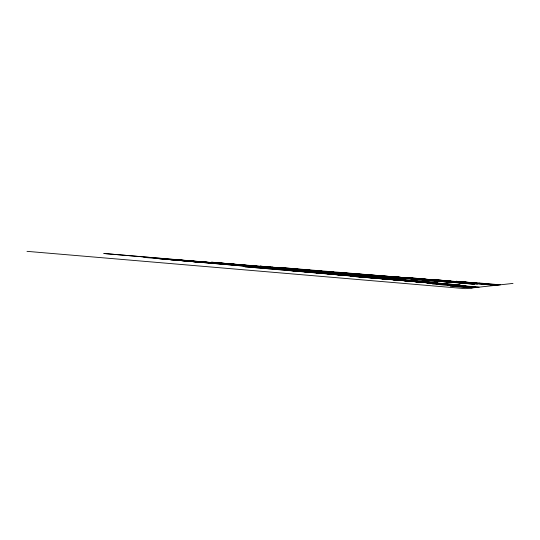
<?xml version="1.0" encoding="UTF-8"?>
<svg xmlns="http://www.w3.org/2000/svg" width="540" height="540" viewBox="0 0 540 540"><rect width="100%" height="100%" fill="white"/><g stroke="black" fill="none" stroke-linecap="round" stroke-linejoin="round"><path stroke-width="0.81" d="M345.668 274.968L293.315 270.115L317.966 271.91L295.812 269.838L181.717 260.678L460.262 285.053L392.627 279.599L476.604 287.422M513 283.419L465.365 288.657L27 251.343M436.759 279.862L433.823 279.639L477.455 284.175L439.223 281.104M454.896 285.167L457.994 285.485L450.272 286.153L471.609 287.969M477.853 287.287L429.55 282.899M322.961 273.152L244.796 266.747L453.776 284.958L461.902 285.775L432.425 283.979L472.858 287.834M348.631 275.279L463.077 286.139L338.243 274.523L437.366 282.676L434.221 282.38L143.964 257.398L370.406 276.068M475.322 283.203L481.187 283.5L456.408 281.32L476.496 283.271L472.365 282.96M248.724 266.105L246.328 265.964L333.49 274.023L329.461 273.706M422.908 279.14L408.226 277.972L458.696 282.67L455.159 282.339M397.886 277.493L374.99 275.819M352.546 274.394L354.443 274.523L335.522 272.855M445.817 281.097L478.757 283.541L447.647 281.124M404.582 277.668L395.597 276.993L397.845 277.243M467.1 282.555L472.487 282.987M204.782 262.184L159.374 258.653L174.292 260.01M333.153 273.294L337.237 273.611M435.179 283.649L465.966 285.903L286.281 270.216L352.404 275.508L351.338 275.387M436.793 280.112L442.125 280.537M454.639 281.556L462.672 282.218M436.388 280.226L408.652 278.066M447.053 281.05L351.959 273.55L449.071 282.123L411.176 279.018M461.065 282.069L468.2 282.656M409.988 278.093L387.403 276.419L407.491 278.37L405.709 278.249L327.665 271.883M281.961 268.049L272.437 267.334M243.83 265.14L214.184 262.494L462.308 282.933L450.502 281.772L454.397 281.678L453.911 281.59L432.574 279.774L427.586 279.437L431.818 280.017L429.482 280.031L402.091 277.85M172.01 259.76L165.301 259.214L202.298 262.46M193.786 261.583L186.638 261.036L204.707 262.636M377.96 276.683L385.034 277.223L286.247 268.569M397.541 278.35L405.601 278.971L306.902 270.142L320.895 271.242M456.131 281.691L343.481 272.923L384.919 276.662L380.113 276.311L297.061 269.703M221.873 263.027L211.471 262.204L385.439 277.682L179.604 260.375M347.733 273.436L272.066 267.3L287.935 268.711M386.154 276.554L459.385 282.454L417.062 278.377L411.237 277.958L496.584 285.221M289.744 268.745L245.95 265.748L317.763 272.228L318.884 272.349L311.648 272.133L319.572 272.93L400.775 280.051M219.773 263.399L203.857 262.042L251.89 266.341M372.499 276.156L393.262 277.857M422.395 279.106L441.821 280.706M436.118 280.841L260.044 266.153L276.973 267.746M212.024 262.649L175.507 259.693L344.176 274.475L351.445 275.15L288.259 270.203L388.78 279.005M210.472 262.575L339.734 273.334M231.809 264.391L382.199 276.919M478.994 282.994L500.324 284.81M499.075 284.951L456.408 281.32L477.887 283.52L469.638 282.974L280.307 267.516L279.47 267.476L404.433 278.721L271.579 268.292L357.75 276.149L327.976 273.854L333.565 274.421M433.823 279.639L497.826 285.086M452.662 281.732L495.335 285.363M308.988 270.385L371.817 275.67M314.597 271.222L103.788 253.496L324.108 272.464M479.101 287.145L351.081 276.25L416.34 281.563L404.035 280.415M362.684 275.225L374.645 276.278M356.076 275.697L366.194 276.595L288.117 270.216L450.968 284.803M306.916 271.546L338.951 274.361M395.28 279.639C425.399 282.056 432.641 282.865 455.267 285.606M425.5 282.434L441.848 283.885M352.33 276.109L428.497 282.812M402.098 277.641L474.363 284.216L231.451 264.087L296.561 269.872L280.874 268.414M341.3 274.624L354.827 275.839L329.069 273.949L330.662 274.144M337.784 274.813L344.27 275.393M439.837 280.125L453.911 281.59M350.507 275.407L330.291 273.564M442.314 284.047L456.516 285.471M332.964 274.374L338.06 274.84"/></g></svg>
